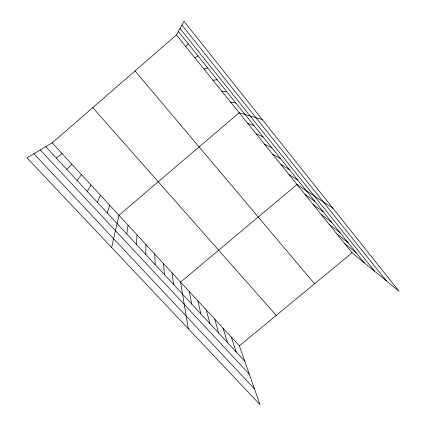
<?xml version="1.0" encoding="UTF-8"?>
<svg xmlns="http://www.w3.org/2000/svg" width="426" height="426" viewBox="0 0 426 426"><rect width="100%" height="100%" fill="white"/><g stroke="black" fill="none" stroke-linecap="round" stroke-linejoin="round"><path stroke-width="0.64" d="M145.814 254.535L145.958 244.561M136.347 244.332L137.055 234.907M126.767 234.002L128.05 225.146M111.639 247.511L118.945 215.274L239.156 112.746L262.246 119.53M107.251 212.973L109.732 205.289M97.32 202.265L100.419 195.188M176.444 34.959L183.989 21.3L399.034 291.23L352.089 252.82L176.444 34.959L52.18 142.891L26.966 157.817L260.02 404.7L239.375 345.837L52.18 142.891M87.261 191.423L90.994 184.969M77.074 180.448L81.457 174.633M185.725 46.471L188.255 43.798M66.765 169.34L71.813 164.175M239.375 345.837L352.089 252.82M56.328 158.089L62.052 153.6M194.895 57.845L198.026 55.955M203.953 69.087L207.67 67.952M212.909 80.194L217.196 79.806M221.76 91.169L226.6 91.51M230.509 102.022L235.892 103.065M247.703 123.348L254.136 125.761M256.154 133.833L263.087 136.9M264.509 144.196L271.937 147.907M272.773 154.441L280.675 158.781M280.936 164.569L289.313 169.527M289.014 174.591L297.843 180.145M332.962 208.298L297.002 184.495L180.597 282.118L188.287 328.712M305.138 194.591L314.867 201.317M313.185 204.571L323.35 211.871M321.14 214.438L331.732 222.303M329.01 224.193L340.012 232.607M336.785 233.842L348.196 242.788M344.48 243.384L356.285 252.852M33.888 153.722L254.471 388.885M40.236 149.963L249.306 374.15M45.758 146.693L244.748 361.163M92.777 107.629L276.24 315.416M135.026 70.934L314.558 283.791M178.361 31.492L364.283 262.799M180.012 28.499L374.635 271.266M181.913 25.059L386.393 280.888M231.249 337.035L236.174 351.924M223.038 328.132L227.505 342.573M214.741 319.133L218.73 333.121M206.344 310.032L209.853 323.552M197.861 300.831L200.87 313.871M189.277 291.528L191.785 304.079M172.083 272.885L173.552 284.43M163.472 263.55L164.415 274.584M154.76 254.109L155.17 264.621"/></g></svg>
